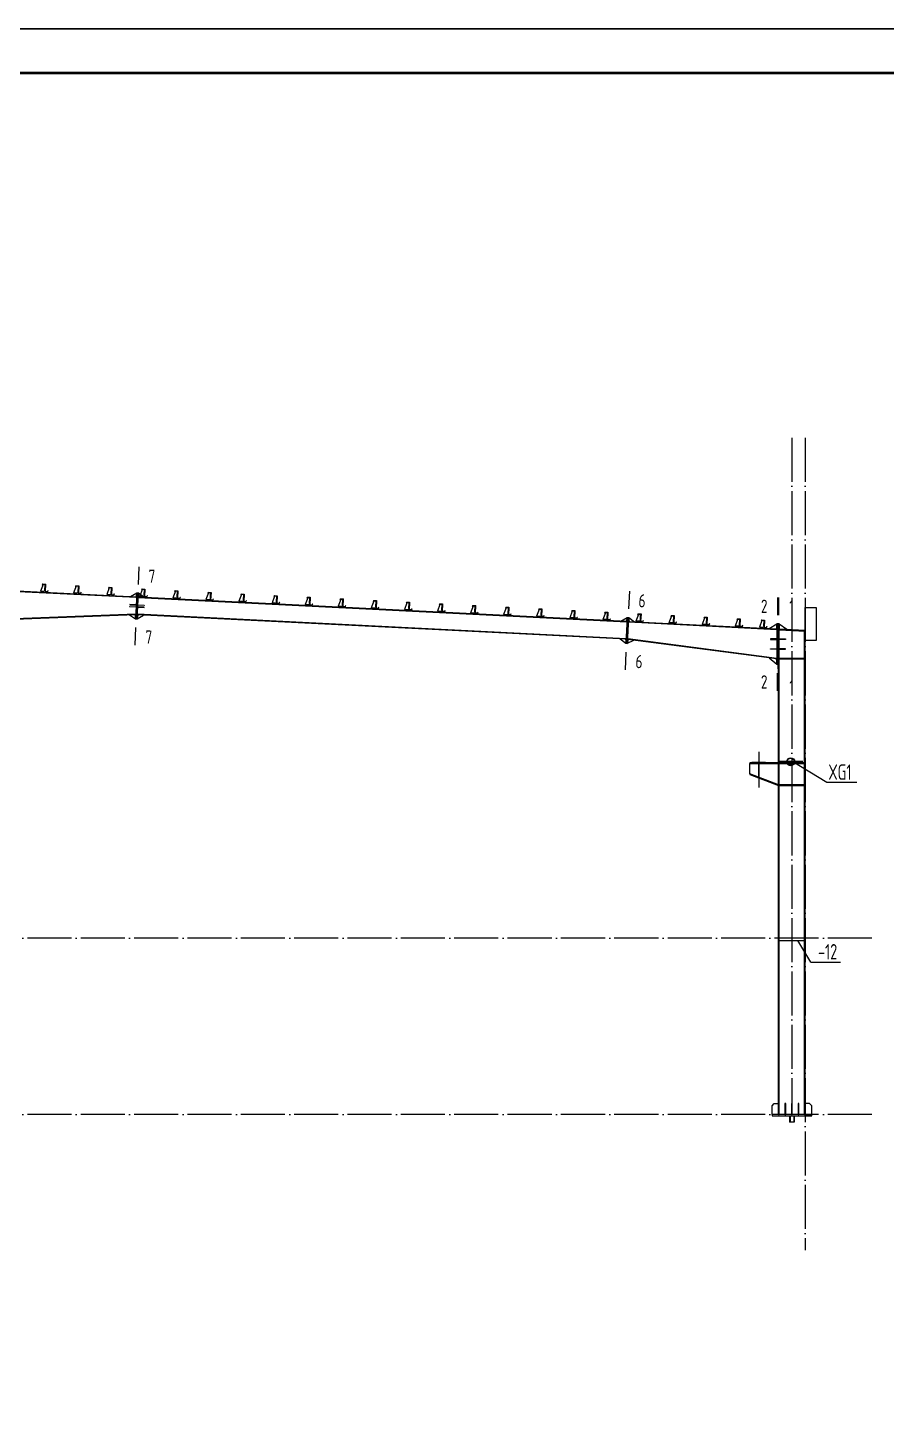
# Model space of a CAD drawing. Extents: x 447413 to 2975780, y -1432727 to 1301644.
# Drawn here: x 2704004 to 2723461, y -1226365 to -1194640 of the extents above; entities that cross this region are included whole.
import ezdxf
from ezdxf.enums import TextEntityAlignment as Align

# ---------------------------------------------------------------- set-up
doc = ezdxf.new("R2010")
doc.units = 0
doc.header["$LTSCALE"] = 1000
doc.header["$MEASUREMENT"] = 0
doc.linetypes.add('ACAD_ISO04W100', pattern=[30.5, 24, -3, 0.5, -3])
doc.linetypes.add('DOTE', pattern=[2.42, 2, -0.2, 0.02, -0.2])
for name, color, linetype in [('10', 7, 'Continuous'), ('116', 1, 'Continuous'), ('14', 2, 'Continuous'), ('DOTE', 1, 'Continuous'), ('TDB_中实线', 7, 'Continuous'), ('TDB_中心线', 1, 'ACAD_ISO04W100'), ('THIN', 7, 'Continuous'), ('XG', 5, 'Continuous'), ('图框', 253, 'Continuous'), ('字符串标注', 253, 'Continuous'), ('柱子', 3, 'Continuous'), ('钢板标注', 253, 'Continuous')]:
    doc.layers.add(name, color=color, linetype=linetype)
doc.layers.add('檩条', color=7, linetype='Continuous', lineweight=18)
doc.styles.add('PkpmHz', font='Pkpmeng', dxfattribs={"width": 0.6, "bigfont": 'hztxt'})
doc.styles.add('TSSD_Label', font='Tssdeng.shx', dxfattribs={"width": 0.7, "bigfont": 'hztxt.shx'})

# ---------------------------------------------------------------- blocks, each defined once
blk = doc.blocks.new('A$C3FEA3028')
at = {"layer": 'DOTE', "linetype": 'DOTE', "ltscale": 2}
blk.add_line((63, 169), (63, 0), dxfattribs=at)
at = {"layer": 'TDB_中实线'}
for p, q in [((5, 154), (-45, 0)), ((55, 154), (5, 154)), ((55, 160), (55, 0)), ((61, 26), (56, 26)), ((61, 0), (-45, 0))]:
    blk.add_line(p, q, dxfattribs=at)
at = {"layer": 'TDB_中实线', "const_width": 3.75}
for points in [[(64, 127), (53, 127)], [(64, 63), (53, 63)]]:
    blk.add_lwpolyline(points, dxfattribs=at)
at = {"layer": 'TDB_中实线'}
blk.add_lwpolyline([(61, 26), (55, 26), (55, 160), (61, 160)], close=True, dxfattribs=at)
at = {"layer": 'TDB_中心线', "ltscale": 20}
for p, q in [((67, 127), (51, 127)), ((67, 63), (51, 63))]:
    blk.add_line(p, q, dxfattribs=at)
at = {"layer": '檩条'}
blk.add_lwpolyline([(3, 164), (61, 164), (61, 0), (116, 0), (128, 23), (124, 25), (113, 4), (64, 4), (64, 169), (0, 169), (-12, 146), (-8, 144), (3, 164)], dxfattribs=at)
blk = doc.blocks.new('A$C6B0021A6')
at = {"layer": '图框', "color": 2, "const_width": 40, "elevation": -84000}
blk.add_lwpolyline([(20, 84120), (118920, 84120), (118920, 20), (20, 20)], close=True, dxfattribs=at)
at = {"layer": '图框', "color": 153, "const_width": 58, "elevation": -84000}
blk.add_lwpolyline([(111420, 1020), (2520, 1020), (2520, 83120), (111420, 83120)], close=True, dxfattribs=at)

msp = doc.modelspace()

# ---------------------------------------------------------------- linework, layer by layer
at = {"layer": '10'}
for p, q in [((2706520.2, -1206857.6, 126000), (2706500.2, -1207257.1, 126000)), ((2717640.2, -1207414.2, 126000), (2717620.2, -1207813.7, 126000)), ((2720998.2, -1207553.5, 126000), (2720998.2, -1207953.5, 126000)), ((2721023.2, -1207553.5, 126000), (2721023.2, -1207953.5, 126000)), ((2706431.2, -1208636.4, 126000), (2706451.1, -1208236.9, 126000)), ((2717551.2, -1209192.9, 126000), (2717571.2, -1208793.4, 126000)), ((2720998.2, -1209668.5, 126000), (2720998.2, -1209268.5, 126000)), ((2721023.2, -1209768.5, 126000), (2721023.2, -1209368.5, 126000))]:
    msp.add_line(p, q, dxfattribs=at)
at = {"layer": '116'}
for p, q in [((2721275.7, -1219304.5, 126000), (2721275.7, -1219454.5, 126000)), ((2721375.7, -1219454.5, 126000), (2721275.7, -1219454.5, 126000)), ((2721284.2, -1219304.5, 126000), (2721284.2, -1219454.5, 126000)), ((2721367.2, -1219304.5, 126000), (2721367.2, -1219454.5, 126000)), ((2721375.7, -1219304.5, 126000), (2721375.7, -1219454.5, 126000))]:
    msp.add_line(p, q, dxfattribs=at)
at = {"layer": '14'}
for p, q in [((2706312.3, -1207710.3, 126000), (2706311.8, -1207720.3, 126000)), ((2706311.8, -1207720.3, 126000), (2706456.6, -1207727.5, 126000)), ((2706457.1, -1207717.5, 126000), (2706312.3, -1207710.3, 126000)), ((2706470.2, -1207455.8, 126000), (2706325.9, -1207538.7, 126000)), ((2706325.9, -1207538.7, 126000), (2706445.7, -1207544.7, 126000)), ((2706470.2, -1207455.9, 126000), (2706441.2, -1208036.1, 126000)), ((2706445.7, -1207544.7, 126000), (2706466.7, -1207525.8, 126000)), ((2706456.6, -1207727.5, 126000), (2706457.1, -1207717.5, 126000)), ((2706490.2, -1207456.9, 126000), (2706461.1, -1208037.1, 126000)), ((2706461.1, -1208037.1, 126000), (2706490.2, -1207456.9, 126000)), ((2706466.7, -1207525.8, 126000), (2706470.2, -1207455.8, 126000)), ((2706490.2, -1207456.9, 126000), (2706470.2, -1207455.9, 126000)), ((2706481.1, -1208038.1, 126000), (2706510.2, -1207457.9, 126000)), ((2706510.2, -1207457.9, 126000), (2706490.2, -1207456.9, 126000)), ((2706496.6, -1207729.5, 126000), (2706497.1, -1207719.5, 126000)), ((2706641.4, -1207736.8, 126000), (2706496.6, -1207729.5, 126000)), ((2706497.1, -1207719.5, 126000), (2706641.9, -1207726.8, 126000)), ((2706510.2, -1207457.9, 126000), (2706506.7, -1207527.8, 126000)), ((2706506.7, -1207527.8, 126000), (2706525.6, -1207548.7, 126000)), ((2706645.5, -1207554.7, 126000), (2706510.2, -1207457.9, 126000)), ((2706525.6, -1207548.7, 126000), (2706645.5, -1207554.7, 126000)), ((2706641.9, -1207726.8, 126000), (2706641.4, -1207736.8, 126000)), ((2706425.7, -1207946, 126000), (2706305.8, -1207950.6, 126000)), ((2706305.8, -1207950.6, 126000), (2706441.2, -1208035.1, 126000)), ((2706309.5, -1207766.2, 126000), (2706310, -1207756.2, 126000)), ((2706454.3, -1207773.4, 126000), (2706309.5, -1207766.2, 126000)), ((2706310, -1207756.2, 126000), (2706454.8, -1207763.4, 126000)), ((2706444.7, -1207965.2, 126000), (2706425.7, -1207946, 126000)), ((2706441.2, -1208035.1, 126000), (2706444.7, -1207965.2, 126000)), ((2706441.2, -1208036.1, 126000), (2706461.1, -1208037.1, 126000)), ((2706454.8, -1207763.4, 126000), (2706454.3, -1207773.4, 126000)), ((2706461.1, -1208037.1, 126000), (2706481.1, -1208038.1, 126000)), ((2706481.2, -1208037.1, 126000), (2706625.5, -1207954.2, 126000)), ((2706484.7, -1207967.2, 126000), (2706481.2, -1208037.1, 126000)), ((2706505.6, -1207948.2, 126000), (2706484.7, -1207967.2, 126000)), ((2706494.8, -1207765.4, 126000), (2706494.3, -1207775.4, 126000)), ((2706494.3, -1207775.4, 126000), (2706639.1, -1207782.7, 126000)), ((2706639.6, -1207772.7, 126000), (2706494.8, -1207765.4, 126000)), ((2706625.5, -1207954.2, 126000), (2706505.6, -1207948.2, 126000)), ((2706639.1, -1207782.7, 126000), (2706639.6, -1207772.7, 126000)), ((2717590.3, -1208012.4, 126000), (2717450.9, -1208095.6, 126000)), ((2717590.3, -1208012.4, 126000), (2717561.2, -1208592.7, 126000)), ((2717610.2, -1208013.4, 126000), (2717581.2, -1208593.7, 126000)), ((2717581.2, -1208593.7, 126000), (2717610.2, -1208013.4, 126000)), ((2717586.8, -1208082.3, 126000), (2717590.3, -1208012.4, 126000)), ((2717610.2, -1208013.4, 126000), (2717590.3, -1208012.4, 126000)), ((2717601.2, -1208594.7, 126000), (2717630.2, -1208014.4, 126000)), ((2717630.2, -1208014.4, 126000), (2717610.2, -1208013.4, 126000)), ((2717630.2, -1208014.4, 126000), (2717626.7, -1208084.3, 126000)), ((2717760.5, -1208111.1, 126000), (2717630.2, -1208014.4, 126000)), ((2717450.9, -1208095.6, 126000), (2717565.8, -1208101.3, 126000)), ((2717565.8, -1208101.3, 126000), (2717586.8, -1208082.3, 126000)), ((2717626.7, -1208084.3, 126000), (2717645.7, -1208105.3, 126000)), ((2717645.7, -1208105.3, 126000), (2717760.5, -1208111.1, 126000)), ((2720985.7, -1208157.5, 126000), (2720810.9, -1208263.7, 126000)), ((2720810.9, -1208263.7, 126000), (2720965.7, -1208271.5, 126000)), ((2720965.7, -1208271.5, 126000), (2720985.7, -1208252.5, 126000)), ((2721010.7, -1208153.5, 126000), (2720985.7, -1208153.5, 126000)), ((2720985.7, -1208153.5, 126000), (2720985.7, -1209068.5, 126000)), ((2720985.7, -1208252.5, 126000), (2720985.7, -1208157.5, 126000)), ((2721035.7, -1208153.5, 126000), (2721010.7, -1208153.5, 126000)), ((2721010.7, -1208153.5, 126000), (2721010.7, -1209168.5, 126000)), ((2721010.7, -1209068.5, 126000), (2721010.7, -1208153.5, 126000)), ((2721035.7, -1209168.5, 126000), (2721035.7, -1208153.5, 126000)), ((2721210.5, -1208283.7, 126000), (2721035.7, -1208160, 126000)), ((2721035.7, -1208160, 126000), (2721035.7, -1208255, 126000)), ((2721035.7, -1208255, 126000), (2721055.7, -1208276, 126000)), ((2721625.7, -1208304.5, 126000), (2721035.7, -1208275, 126000)), ((2721035.7, -1208275, 126000), (2721035.7, -1208287, 126000)), ((2721035.7, -1208287, 126000), (2721625.7, -1208316.5, 126000)), ((2721055.7, -1208276, 126000), (2721210.5, -1208283.7, 126000)), ((2721625.7, -1208316.5, 126000), (2721625.7, -1208304.5, 126000)), ((2717430.9, -1208495.1, 126000), (2717561.3, -1208591.7, 126000)), ((2717545.8, -1208500.8, 126000), (2717430.9, -1208495.1, 126000)), ((2717564.8, -1208521.8, 126000), (2717545.8, -1208500.8, 126000)), ((2717561.2, -1208592.7, 126000), (2717581.2, -1208593.7, 126000)), ((2717561.3, -1208591.7, 126000), (2717564.8, -1208521.8, 126000)), ((2717581.2, -1208593.7, 126000), (2717601.2, -1208594.7, 126000)), ((2717601.2, -1208593.7, 126000), (2717739.6, -1208521.4, 126000)), ((2717604.7, -1208523.8, 126000), (2717601.2, -1208593.7, 126000)), ((2717625.5, -1208506.4, 126000), (2717604.7, -1208523.8, 126000)), ((2717739.6, -1208521.4, 126000), (2717625.5, -1208506.4, 126000)), ((2720985.7, -1208494.5, 126000), (2720840.7, -1208494.5, 126000)), ((2720840.7, -1208494.5, 126000), (2720840.7, -1208504.5, 126000)), ((2720840.7, -1208504.5, 126000), (2720985.7, -1208504.5, 126000)), ((2720985.7, -1208504.5, 126000), (2720985.7, -1208494.5, 126000)), ((2721035.7, -1208494.5, 126000), (2721180.7, -1208494.5, 126000)), ((2721035.7, -1208504.5, 126000), (2721035.7, -1208494.5, 126000)), ((2721180.7, -1208504.5, 126000), (2721035.7, -1208504.5, 126000)), ((2721180.7, -1208494.5, 126000), (2721180.7, -1208504.5, 126000)), ((2720812.2, -1208925.7, 126000), (2720985.7, -1209063.5, 126000)), ((2720965.9, -1208945.9, 126000), (2720812.2, -1208925.7, 126000)), ((2720840.7, -1208726.4, 126000), (2720840.7, -1208716.4, 126000)), ((2720840.7, -1208716.4, 126000), (2720985.7, -1208716.4, 126000)), ((2720985.7, -1208726.4, 126000), (2720840.7, -1208726.4, 126000)), ((2720985.7, -1208968.5, 126000), (2720965.9, -1208945.9, 126000)), ((2720985.7, -1208716.4, 126000), (2720985.7, -1208726.4, 126000)), ((2720985.7, -1209063.5, 126000), (2720985.7, -1208968.5, 126000)), ((2721180.7, -1208716.4, 126000), (2721035.7, -1208716.4, 126000)), ((2721035.7, -1208716.4, 126000), (2721035.7, -1208726.4, 126000)), ((2721035.7, -1208726.4, 126000), (2721180.7, -1208726.4, 126000)), ((2721615.7, -1208936.4, 126000), (2721035.7, -1208936.4, 126000)), ((2721035.7, -1208936.4, 126000), (2721035.7, -1208948.4, 126000)), ((2721035.7, -1208948.4, 126000), (2721615.7, -1208948.4, 126000)), ((2721180.7, -1208726.4, 126000), (2721180.7, -1208716.4, 126000)), ((2721615.7, -1208948.4, 126000), (2721615.7, -1208936.4, 126000)), ((2720985.7, -1209068.5, 126000), (2721010.7, -1209068.5, 126000)), ((2721010.7, -1209168.5, 126000), (2721035.7, -1209168.5, 126000)), ((2721025.7, -1211304.5, 126000), (2720375.7, -1211304.5, 126000)), ((2720375.7, -1211304.5, 126000), (2720375.7, -1211316.5, 126000)), ((2720375.7, -1211552.5, 126000), (2720375.7, -1211316.5, 126000)), ((2720375.7, -1211316.5, 126000), (2721025.7, -1211316.5, 126000)), ((2720375.7, -1211316.5, 126000), (2721025.7, -1211316.5, 126000)), ((2721025.7, -1211802.5, 126000), (2720375.7, -1211552.5, 126000)), ((2721025.7, -1211802.5, 126000), (2720375.7, -1211552.5, 126000)), ((2720375.7, -1211552.5, 126000), (2720375.7, -1211564.5, 126000)), ((2720730.7, -1211292.5, 126000), (2720420.7, -1211292.5, 126000)), ((2720420.7, -1211292.5, 126000), (2720420.7, -1211304.5, 126000)), ((2720420.7, -1211304.5, 126000), (2720730.7, -1211304.5, 126000)), ((2720581.2, -1211316.5, 126000), (2720570.2, -1211316.5, 126000)), ((2720570.2, -1211316.5, 126000), (2720570.2, -1211627.3, 126000)), ((2720581.2, -1211631.5, 126000), (2720581.2, -1211316.5, 126000)), ((2720730.7, -1211304.5, 126000), (2720730.7, -1211292.5, 126000)), ((2721025.7, -1211316.5, 126000), (2721025.7, -1211304.5, 126000)), ((2721025.7, -1211316.5, 126000), (2721025.7, -1211802.5, 126000)), ((2721613.7, -1211304.5, 126000), (2721037.7, -1211304.5, 126000)), ((2721037.7, -1211304.5, 126000), (2721037.7, -1211315.5, 126000)), ((2721037.7, -1211315.5, 126000), (2721613.7, -1211315.5, 126000)), ((2721613.7, -1211315.5, 126000), (2721613.7, -1211304.5, 126000)), ((2720375.7, -1211564.5, 126000), (2721025.7, -1211814.5, 126000)), ((2720570.2, -1211627.3, 126000), (2720581.2, -1211631.5, 126000)), ((2721025.7, -1211814.5, 126000), (2721025.7, -1211802.5, 126000)), ((2721613.7, -1211803.5, 126000), (2721037.7, -1211803.5, 126000)), ((2721037.7, -1211803.5, 126000), (2721037.7, -1211814.5, 126000)), ((2721037.7, -1211814.5, 126000), (2721613.7, -1211814.5, 126000)), ((2721613.7, -1211814.5, 126000), (2721613.7, -1211803.5, 126000)), ((2720875.7, -1219079.5, 126000), (2720925.7, -1219029.5, 126000)), ((2720875.7, -1219279.5, 126000), (2720875.7, -1219079.5, 126000)), ((2720925.7, -1219029.5, 126000), (2721025.7, -1219029.5, 126000)), ((2721025.7, -1219029.5, 126000), (2721025.7, -1219259.5, 126000)), ((2721035.7, -1219029.5, 126000), (2721025.7, -1219029.5, 126000)), ((2721025.7, -1219029.5, 126000), (2721025.7, -1219279.5, 126000)), ((2721035.7, -1219279.5, 126000), (2721035.7, -1219029.5, 126000)), ((2721185.7, -1219029.5, 126000), (2721169.7, -1219029.5, 126000)), ((2721169.7, -1219029.5, 126000), (2721169.7, -1219279.5, 126000)), ((2721185.7, -1219279.5, 126000), (2721185.7, -1219029.5, 126000)), ((2721333.7, -1219029.5, 126000), (2721317.7, -1219029.5, 126000)), ((2721317.7, -1219029.5, 126000), (2721317.7, -1219279.5, 126000)), ((2721333.7, -1219279.5, 126000), (2721333.7, -1219029.5, 126000)), ((2721481.7, -1219029.5, 126000), (2721465.7, -1219029.5, 126000)), ((2721465.7, -1219029.5, 126000), (2721465.7, -1219279.5, 126000)), ((2721481.7, -1219279.5, 126000), (2721481.7, -1219029.5, 126000)), ((2721625.7, -1219029.5, 126000), (2721615.7, -1219029.5, 126000)), ((2721615.7, -1219029.5, 126000), (2721615.7, -1219279.5, 126000)), ((2721725.7, -1219029.5, 126000), (2721625.7, -1219029.5, 126000)), ((2721625.7, -1219029.5, 126000), (2721625.7, -1219259.5, 126000)), ((2721625.7, -1219279.5, 126000), (2721625.7, -1219029.5, 126000)), ((2721775.7, -1219079.5, 126000), (2721725.7, -1219029.5, 126000)), ((2721775.7, -1219279.5, 126000), (2721775.7, -1219079.5, 126000)), ((2721775.7, -1219279.5, 126000), (2720875.7, -1219279.5, 126000)), ((2720875.7, -1219279.5, 126000), (2720875.7, -1219304.5, 126000)), ((2721005.7, -1219279.5, 126000), (2720875.7, -1219279.5, 126000)), ((2720875.7, -1219304.5, 126000), (2721775.7, -1219304.5, 126000)), ((2721025.7, -1219259.5, 126000), (2721005.7, -1219279.5, 126000)), ((2721025.7, -1219279.5, 126000), (2721035.7, -1219279.5, 126000)), ((2721169.7, -1219279.5, 126000), (2721185.7, -1219279.5, 126000)), ((2721317.7, -1219279.5, 126000), (2721333.7, -1219279.5, 126000)), ((2721465.7, -1219279.5, 126000), (2721481.7, -1219279.5, 126000)), ((2721615.7, -1219279.5, 126000), (2721625.7, -1219279.5, 126000)), ((2721625.7, -1219259.5, 126000), (2721645.7, -1219279.5, 126000)), ((2721645.7, -1219279.5, 126000), (2721775.7, -1219279.5, 126000)), ((2721775.7, -1219304.5, 126000), (2721775.7, -1219279.5, 126000))]:
    msp.add_line(p, q, dxfattribs=at)
at = {"layer": '14', "ltscale": 100}
for p, q in [((2721613.7, -1215279.5, 126000), (2721025.7, -1215279.5, 126000)), ((2721025.7, -1215329.5, 126000), (2721613.7, -1215329.5, 126000))]:
    msp.add_line(p, q, dxfattribs=at)
at = {"layer": 'DOTE', "color": 8, "linetype": 'DOTE', "ltscale": 0.5}
for p, q in [((2721325.7, -1203933.3, 126000), (2721325.7, -1219279.5, 126000)), ((2721625.7, -1203933.3, 126000), (2721625.7, -1222357.4, 126000)), ((2723139.5, -1215279.5, 126000), (2621493.9, -1215279.5, 126000)), ((2723139.5, -1219279.5, 126000), (2621493.9, -1219279.5, 126000))]:
    msp.add_line(p, q, dxfattribs=at)
at = {"layer": 'DOTE'}
msp.add_line((2720575.7, -1211053.4, 126000), (2720575.7, -1211864.8, 126000), dxfattribs=at)
at = {"layer": 'THIN'}
for q in [(2721458.6, -1215329.5, 126000), (2722432.1, -1215827.1, 126000)]:
    msp.add_line((2721757.9, -1215827.1, 126000), q, dxfattribs=at)
at = {"layer": 'XG'}
for p, q in [((2721025.7, -1211269.5, 126000), (2721575.7, -1211269.5, 126000)), ((2721025.7, -1211289.5, 126000), (2721575.7, -1211289.5, 126000)), ((2722121.2, -1211753, 126000), (2721350.7, -1211279.5, 126000)), ((2722795.4, -1211753, 126000), (2722121.2, -1211753, 126000))]:
    msp.add_line(p, q, dxfattribs=at)
for radius in [90, 80]:
    msp.add_circle((2721300.7, -1211279.5, 126000), radius, dxfattribs=at)
at = {"layer": '字符串标注', "const_width": 0.1, "elevation": 126000}
msp.add_lwpolyline([(2721300.7, -1213846.4, -1), (2721300.8, -1213846.4, -1)], format="xyb", close=True, dxfattribs=at)
at = {"layer": '柱子'}
for p, q in [((2706465.1, -1207557.7, 126000), (2701965.1, -1207332.5, 126000)), ((2706465.7, -1207545.7, 126000), (2701965.7, -1207320.5, 126000)), ((2717585.2, -1208114.3, 126000), (2706505.1, -1207559.7, 126000)), ((2717585.8, -1208102.3, 126000), (2706505.7, -1207547.7, 126000)), ((2706445.7, -1207945.2, 126000), (2702326.6, -1208104.1, 126000)), ((2706446.3, -1207933.2, 126000), (2702327.1, -1208092, 126000)), ((2717565.8, -1208501.8, 126000), (2706485.7, -1207947.2, 126000)), ((2717566.4, -1208489.8, 126000), (2706486.3, -1207935.3, 126000)), ((2720985.7, -1208284.5, 126000), (2717625.1, -1208116.3, 126000)), ((2720985.7, -1208272.5, 126000), (2717625.7, -1208104.3, 126000)), ((2721615.7, -1211304.5, 126000), (2721615.7, -1208316, 126000)), ((2721625.7, -1208316.5, 126000), (2721615.7, -1208316, 126000)), ((2721625.7, -1211304.5, 126000), (2721625.7, -1208316.5, 126000)), ((2720985.7, -1208948.5, 126000), (2717605.7, -1208503.8, 126000)), ((2720985.7, -1208936.4, 126000), (2717606.3, -1208491.8, 126000)), ((2721025.7, -1211304.5, 126000), (2721025.7, -1209168.5, 126000)), ((2721035.7, -1209168.5, 126000), (2721025.7, -1209168.5, 126000)), ((2721035.7, -1211304.5, 126000), (2721035.7, -1209168.5, 126000)), ((2721025.7, -1219279.5, 126000), (2721025.7, -1211304.5, 126000)), ((2721037.7, -1211304.5, 126000), (2721025.7, -1211304.5, 126000)), ((2721037.7, -1219279.5, 126000), (2721037.7, -1211304.5, 126000)), ((2721613.7, -1211304.5, 126000), (2721037.7, -1211304.5, 126000)), ((2721613.7, -1219279.5, 126000), (2721613.7, -1211304.5, 126000)), ((2721625.7, -1211304.5, 126000), (2721613.7, -1211304.5, 126000)), ((2721625.7, -1219279.5, 126000), (2721625.7, -1211304.5, 126000))]:
    msp.add_line(p, q, dxfattribs=at)
at = {"layer": '柱子', "elevation": 126000}
msp.add_lwpolyline([(2721875.7, -1208529.5), (2721625.7, -1208529.5), (2721625.7, -1207779.5), (2721875.7, -1207779.5)], close=True, dxfattribs=at)
at = {"layer": '钢板标注', "const_width": 0.1, "elevation": 126000}
msp.add_lwpolyline([(2721300.7, -1209297.9, -1), (2721300.8, -1209297.9, -1)], format="xyb", close=True, dxfattribs=at)

# ---------------------------------------------------------------- block references
msp.add_blockref('A$C6B0021A6', (2617178.3, -1278780.1, 210000))
at = {"layer": '檩条', "color": 2, "rotation": 357.1319164419259}
for p in [(2704333.4, -1207416.3, 126000), (2705083.4, -1207454.5, 126000), (2705833.4, -1207491.5, 126000), (2706583.5, -1207528.5, 126000), (2707333.5, -1207566, 126000), (2708083.5, -1207603.7, 126000), (2708833.5, -1207641.2, 126000), (2709583.5, -1207678.8, 126000), (2710333.5, -1207716, 126000), (2710333.5, -1207716.3, 126000), (2711083.5, -1207754, 126000), (2711833.5, -1207791.2, 126000), (2712583.5, -1207828.5, 126000), (2713333.5, -1207866.3, 126000), (2714083.5, -1207903.7, 126000), (2714833.5, -1207941, 126000), (2715583.5, -1207978.8, 126000), (2716333.5, -1208016.2, 126000), (2717083.5, -1208054, 126000), (2717833.5, -1208091.3, 126000), (2718583.6, -1208128.5, 126000), (2719333.4, -1208166, 126000), (2720083.6, -1208203.7, 126000), (2720633.4, -1208230.9, 126000)]:
    msp.add_blockref('A$C3FEA3028', p, dxfattribs=at)

# ---------------------------------------------------------------- texts
at = {"layer": '10', "style": 'PkpmHz', "width": 0.77}
for s, rotation, p in [('7', 357.1348, (2706809.8, -1207072.3, 126000)), ('6', 357.13464, (2717929.9, -1207628.9, 126000)), ('7', 357.1348, (2706740.8, -1208451.6, 126000)), ('6', 357.13464, (2717860.8, -1209008.2, 126000))]:
    msp.add_text(s, height=300, rotation=rotation, dxfattribs=at).set_placement(p, align=Align.MIDDLE_CENTER)
for s, p in [('2', (2720698.2, -1207753.5, 126000)), ('1', (2721323.2, -1207753.5, 126000)), ('2', (2720698.2, -1209468.5, 126000)), ('1', (2721323.2, -1209568.5, 126000))]:
    msp.add_text(s, height=300, dxfattribs=at).set_placement(p, align=Align.MIDDLE_CENTER)
at = {"layer": 'THIN', "style": 'TSSD_Label', "width": 0.7}
msp.add_text('-12', height=350, dxfattribs=at).set_placement((2722136.7, -1215587.4, 126000), align=Align.MIDDLE_CENTER)
at = {"layer": 'XG', "style": 'TSSD_Label', "width": 0.7}
msp.add_text('XG1', height=350, dxfattribs=at).set_placement((2722416.6, -1211513.3, 126000), align=Align.MIDDLE_CENTER)

doc.saveas('drawing.dxf')
